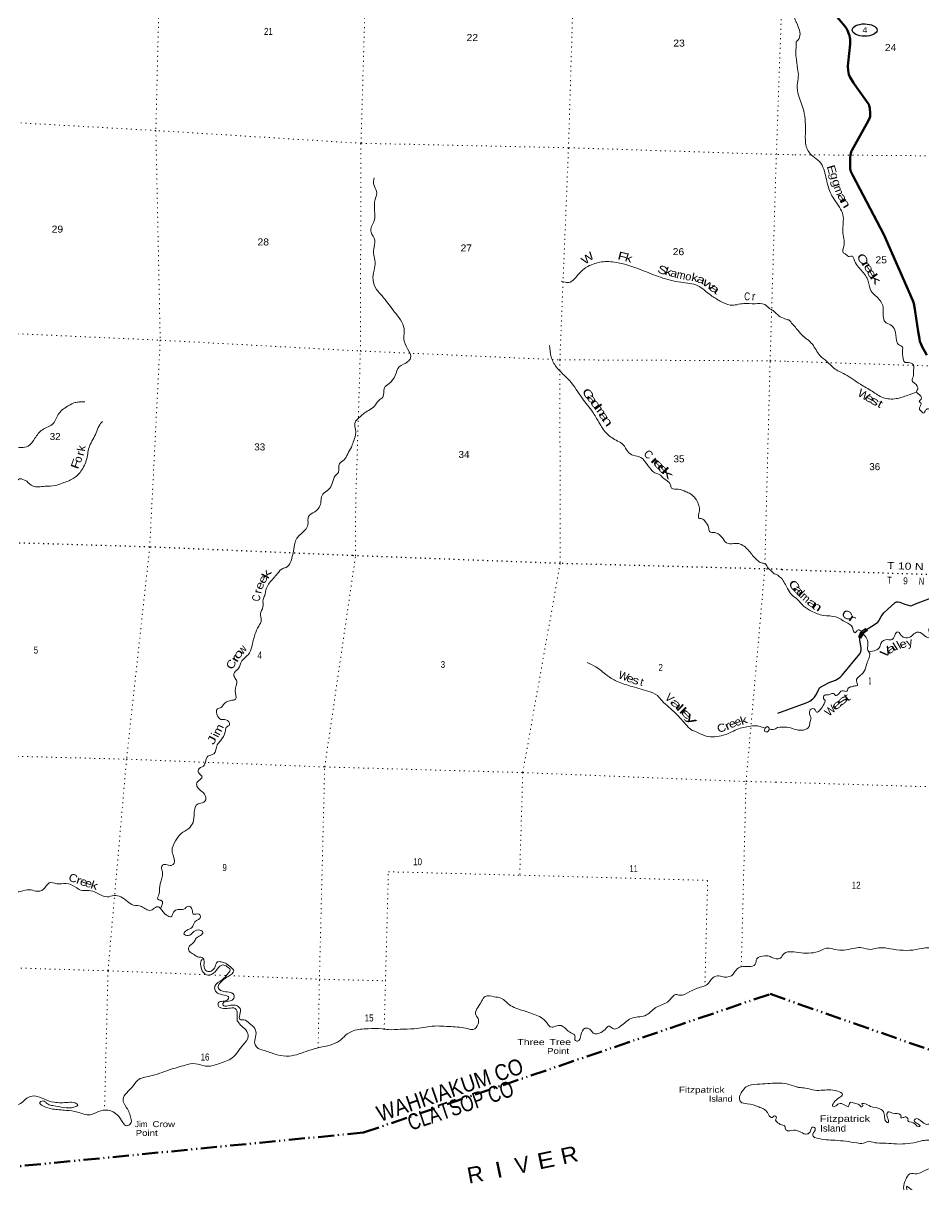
# Model space of a CAD drawing. Header units: feet. Extents: x -762378 to -505285, y -497909 to -353855.
# Drawn here: x -652548 to -630046, y -446246 to -417212 of the extents above; entities that cross this region are included whole.
import ezdxf
from ezdxf.enums import TextEntityAlignment as Align

# ---------------------------------------------------------------- set-up
doc = ezdxf.new("R2010")
doc.units = ezdxf.units.FT
doc.header["$LTSCALE"] = 80
doc.linetypes.add('DASH_DOUBLE_DOT', pattern=[9.2, 5, -1.2, 0.3, -1.2, 0.3, -1.2])
doc.linetypes.add('DOTTED', pattern=[1.5, 0.3, -1.2])
for name, color, linetype, lineweight in [('10', 7, 'DASH_DOUBLE_DOT', 70), ('17', 7, 'Continuous', 25), ('23', 7, 'Continuous', 70), ('29', 7, 'Continuous', 25), ('31', 7, 'Continuous', 13), ('39', 7, 'Continuous', 13), ('6', 7, 'DOTTED', 25), ('7', 7, 'DOTTED', 13)]:
    doc.layers.add(name, color=color, linetype=linetype, lineweight=lineweight)
for name, color, linetype in [('12', 7, 'Continuous'), ('41', 7, 'Continuous'), ('42', 7, 'Continuous')]:
    doc.layers.add(name, color=color, linetype=linetype)

msp = doc.modelspace()

# ---------------------------------------------------------------- linework, layer by layer
at = {"layer": '10'}
for points in [[(-665702.28, -445171.47), (-655434.73, -446054.43), (-644042.04, -444940.83), (-633884.11, -441476.94)], [(-633884.11, -441476.94), (-624886.26, -444631.54), (-620364.91, -449455.2)]]:
    msp.add_lwpolyline(points, dxfattribs=at)
at = {"layer": '17'}
msp.add_ellipse((-631522.8, -417382.42), major_axis=(309.24, -1), ratio=0.500121, dxfattribs=at)
at = {"layer": '23'}
for points in [[(-632300.76, -416951.77), (-632016.22, -417289), (-631977.7, -417346.97), (-631960.76, -417376.75), (-631947.05, -417409.48), (-631924.02, -417460.76), (-631902, -417521.95), (-631892.22, -417575.8), (-631887.33, -417600.28), (-631888.36, -417622.26), (-631885.79, -417671.13), (-631885.42, -417688.85), (-631885.2, -417731), (-631931.73, -418202.21)], [(-631931.73, -418202.21), (-631940.1, -418287.01), (-631938.93, -418389.2), (-631929.88, -418446.5), (-631914.82, -418496.25), (-631892.73, -418547.79), (-631802.26, -418699), (-631728.85, -418811.54), (-631438.04, -419215.33), (-631421.69, -419240.7), (-631414.16, -419255.03), (-631406.62, -419276.89), (-631399.09, -419305.54), (-631394.98, -419335.15), (-631382.15, -419458.22), (-631381.76, -419484.2), (-631382.14, -419516.24), (-631387.03, -419546.02), (-631395.7, -419572.03), (-631425.15, -419640.25), (-631845.11, -420396.27), (-631858.68, -420427.32), (-631869.98, -420468.78), (-631879.02, -420512.5), (-631883.72, -420564.32), (-631886.75, -420678.94), (-631886.03, -420803.72), (-631882.03, -420853.25), (-631875.25, -420887.19), (-631864.96, -420918.96), (-631853.4, -420949.75), (-631817.24, -421014.74), (-631042.26, -422491.29), (-630325.65, -424123.31), (-630308.9, -424165.79), (-630293.95, -424216.68), (-630267.65, -424362.23), (-630259.11, -424413.81)], [(-629971.37, -425511.38), (-630022.59, -425417.24), (-630085.13, -425298.87), (-630122.04, -425218.22), (-630140.88, -425164.68), (-630155.19, -425103.63), (-630185.33, -424913.65), (-630259.11, -424413.81)]]:
    msp.add_lwpolyline(points, dxfattribs=at)
at = {"layer": '29'}
for points in [[(-631254.79, -432225.4), (-631194.6, -432185.03), (-631167.24, -432153.55), (-631112.51, -432038.57), (-631087.88, -432004.35), (-631041.37, -431950.97), (-630762.27, -431693.65), (-630726.69, -431675.85), (-630693.86, -431673.11), (-630647.34, -431682.7), (-630516, -431731.97), (-630406.55, -431770.3), (-630379.19, -431777.14), (-630343.61, -431768.93), (-630253.32, -431726.5), (-629651.34, -431496.55)], [(-631640.6, -432620.98), (-631640.61, -432575.8), (-631626.92, -432526.53), (-631611.88, -432490.26), (-631588.62, -432458.09), (-631564, -432430.03), (-631528.42, -432403.34), (-631254.79, -432225.4)], [(-633690.89, -434455.01), (-632981.38, -434197.78), (-632906.94, -434161.72), (-632889.74, -434153.54), (-632816.42, -434099.26), (-632773.42, -434054.06), (-632740.59, -434007.52), (-632724.17, -433978.78), (-632672.18, -433854.22), (-632647.55, -433825.48), (-632625.67, -433807.68), (-632570.94, -433770.73), (-632412.23, -433694.08), (-632248.06, -433628.38), (-632165.97, -433580.47), (-632135.88, -433557.2), (-632089.36, -433510.66), (-631646.08, -432976.85), (-631629.66, -432944), (-631613.25, -432886.51), (-631613.24, -432829.03), (-631640.6, -432620.98)]]:
    msp.add_lwpolyline(points, dxfattribs=at)
at = {"layer": '31'}
for p, q in [((-631607.05, -432582.58), (-631676.43, -432554.1)), ((-631504.55, -432344.69), (-631453.35, -432402.25))]:
    msp.add_line(p, q, dxfattribs=at)
for points in [[(-631676.43, -432554.1), (-631662.19, -432510.71), (-631634.93, -432453.04), (-631618.06, -432429.38), (-631599.76, -432408.38), (-631576.61, -432387.91), (-631554.11, -432371.53), (-631504.55, -432344.69)], [(-631666.51, -432549.52), (-631654.74, -432513.68), (-631628, -432457.1), (-631611.77, -432434.34), (-631594.07, -432414.03), (-631571.59, -432394.15), (-631549.83, -432378.31), (-631506.31, -432354.74), (-631466.03, -432400.02)], [(-631466.03, -432400.02), (-631512.67, -432425.29), (-631529.78, -432435.9), (-631548.4, -432452.83), (-631561.91, -432468.04), (-631578.11, -432491.19), (-631599.64, -432534.59), (-631611.96, -432571.91), (-631666.51, -432549.52)], [(-631607.05, -432582.58), (-631592.22, -432537.64), (-631571.21, -432495.28), (-631555.62, -432473.01), (-631542.7, -432458.46), (-631524.94, -432442.31), (-631508.65, -432432.21), (-631453.35, -432402.25)]]:
    msp.add_lwpolyline(points, dxfattribs=at)
at = {"layer": '31', "linetype": 'DOTTED', "lineweight": 100}
msp.add_arc((-631385.01, -432618.73), 261.63, 112.87744, 168.89549, dxfattribs=at)
at = {"layer": '39'}
for points in [[(-633414.17, -414725.57), (-633310.2, -414899.25), (-633218.72, -415088.68), (-633277.4, -415253.97), (-633277.81, -415420.83), (-633312.07, -415574.71), (-633504.92, -415794.71), (-633556.88, -415934.04), (-633537.57, -416115.5), (-633432.61, -416327.41), (-633371.94, -416465.74), (-633288.07, -416638.88), (-633281.03, -416828.05), (-633282.14, -417021.03), (-633264.45, -417111.97), (-633236.12, -417181.09), (-633216.83, -417211.76)], [(-633216.83, -417211.76), (-633152.46, -417388.96), (-633148.94, -417560.1), (-633230.57, -417682.79)], [(-633230.57, -417682.79), (-633236.78, -417726.8), (-633236.78, -417803.5), (-633244.44, -417922.38), (-633237.74, -418061.38)], [(-633237.74, -418061.38), (-633197.68, -418339.62), (-633181.07, -418547.31), (-633208.79, -418759.91), (-633173.21, -419010.33), (-633046.78, -419397.88), (-633003.62, -419970.46), (-632981.95, -420290.96), (-632821.62, -420536.5), (-632650.27, -420669.64), (-632544.8, -420861.47), (-632442.84, -421262.48), (-632295.05, -421602.28), (-632149.83, -421811.22), (-632066.34, -421998.46), (-632069.26, -422412.92), (-632045.16, -422793.85), (-632057.34, -422950.5), (-631990.06, -422990.44), (-631907.08, -423044.86), (-631838.42, -423032.52), (-631788.43, -423118.3), (-631598.77, -423394.77), (-631432.99, -423662.58), (-631361.04, -423905.88), (-631220.14, -424050.31), (-631063.99, -424301.78), (-631057.84, -424525.3), (-631009.65, -424679.46), (-630878.89, -424751.19), (-630767.81, -424882.8), (-630728.47, -425143.38), (-630680.81, -425241.18), (-630576.11, -425310.24), (-630578.18, -425388.66), (-630574.49, -425477.3), (-630507.71, -425688.27), (-630397.4, -425697.1), (-630293.18, -425784.26), (-630306.25, -425898.63), (-630303.36, -426017.43), (-630337, -426149.38), (-630276.33, -426211.29), (-630197.86, -426360.18), (-630227.62, -426421.8), (-630182.81, -426475.26), (-630103.6, -426595.99), (-630124.48, -426625.65), (-630159.79, -426669.02), (-630120.53, -426704.23), (-630128.31, -426770.43), (-630156.38, -426844.17), (-630092.23, -426926.29), (-630050.95, -426961.55), (-629994.49, -426878.47), (-629931.37, -426847.87), (-629881.27, -426929.63), (-629866.71, -427062.81), (-629800.05, -427050.42), (-629733.78, -427128.56), (-629690.56, -427242.35), (-629658.17, -427309.57), (-629515.72, -427319.23), (-628979.12, -427397.23), (-628776.65, -427569.39), (-628668.23, -427801.54), (-628616.17, -427885.36), (-628537.53, -427951.75), (-628470.04, -427983.64), (-628433.58, -428048.96), (-628420.59, -428166), (-628329.3, -428134.11), (-628201.22, -428079), (-628186.81, -428218.21), (-628314.64, -428339.73), (-628473.5, -428494.67), (-628502.9, -428618.69), (-628359.56, -428670.62), (-628269.14, -428747.37), (-628122.07, -428658.53), (-627968.57, -428630.23), (-627984.88, -428790.8), (-628004.51, -428925.12), (-628010.92, -429015.51), (-628012.99, -429093.94), (-627930.13, -429228.85), (-627896.3, -429241.78), (-627873.88, -429153.81), (-627817.21, -429139.15), (-627779.11, -429218.6), (-627739.69, -429247.77)], [(-643775.69, -421073.91), (-643790.54, -421254.45), (-643720.31, -421411.14), (-643753.89, -421615.3), (-643769.61, -421904.39), (-643778.24, -422153.45), (-643844.32, -422294.42), (-643853.98, -422430.87), (-643762.93, -422636.37), (-643790.96, -422858.78), (-643788.67, -422999.57), (-643755.35, -423183.41), (-643780.83, -423385.78), (-643807.49, -423632.35), (-643719.14, -423863.92), (-643535.87, -424079.93), (-643271.72, -424430.81), (-643033.4, -424845.33), (-643036.05, -425096.56), (-642946.28, -425350.28), (-642869.98, -425581.52), (-642934.67, -425670.25), (-643153.25, -425799.08), (-643255.63, -426019.5), (-643405.59, -426214.5), (-643525.18, -426325.89), (-643563.47, -426556.06), (-643666.29, -426641.76), (-643772.61, -426783.66), (-643922.29, -426892.23), (-644047.15, -426975.33), (-644197.52, -427110.01), (-644264.81, -427220.79), (-644264.92, -427224.81), (-644242.04, -427498.85), (-644305.33, -427686.13), (-644348.88, -427811.62), (-644439.66, -427974.04), (-644530.18, -428126.41), (-644649.39, -428223.74), (-644668.96, -428430.29), (-644751.9, -428524.56), (-644827.4, -428717.55), (-644919.87, -428867.86), (-645061.73, -428984.68), (-645105.76, -429128.25), (-645133.82, -429276.27), (-645262.46, -429425.61), (-645420.28, -429537.98), (-645433.87, -429746.71), (-645507.88, -429883.44), (-645710.3, -430085.08), (-645788.05, -430362.45), (-645824.95, -430540.39), (-645981.02, -430813.64), (-646062.14, -430839.61), (-646194.21, -430966.74), (-646293.86, -431084.7), (-646393.41, -431198.63), (-646471.39, -431333.25), (-646514.48, -431517.05), (-646553.32, -431616.53), (-646558.28, -431803.37), (-646619.14, -431974.64), (-646599.03, -432125.96), (-646663.42, -432279.04), (-646759.56, -432491.57), (-646836.05, -432797.12), (-646921.55, -432987.83), (-647082.6, -433146.35), (-647178.47, -433348.84), (-647284.26, -433470.65), (-647262.71, -433567.73), (-647214.83, -433657.48), (-647253.33, -433895.69), (-647244.92, -434109.02), (-647370.47, -434141.84), (-647544.09, -434243.73), (-647606.35, -434316.45), (-647695.78, -434352.25), (-647688.63, -434537.4), (-647612.19, -434611.83), (-647485.76, -434621.25), (-647390.5, -434744.44), (-647468.68, -434810.69), (-647501.75, -434920.38), (-647622.37, -435146.33), (-647699.61, -435252.82), (-647789.93, -435473.56), (-647938.37, -435535.92), (-647996.52, -435681.12)], [(-639108.91, -423657.94), (-638918.82, -423693.2), (-638647.07, -423455.22), (-638305.31, -423231.18), (-637961.85, -423170.03), (-637591.18, -423220.19), (-637088.77, -423382.45), (-636627.02, -423561.71), (-636115.61, -423688.02), (-635693.61, -423773.73), (-635370.11, -424009.6), (-635130.71, -424156.75), (-634882.1, -424259.93), (-634545.14, -424216.7), (-634261.82, -424224.31), (-634021.02, -424242.83), (-633893.08, -424346.79), (-633811.87, -424393.2), (-633668.65, -424527.72), (-633513.79, -424602.24), (-633425.97, -424626.71), (-633419.94, -424626.88)], [(-633419.94, -424626.88), (-633230.84, -424840.44), (-633088.47, -425005.03), (-632829.29, -425236.98), (-632643.7, -425515.36), (-632468.76, -425664.68), (-632290.29, -425832.2), (-632013.02, -425988.14), (-631627.68, -426237.38), (-631336.83, -426411.77), (-631059.67, -426571.74), (-630736.72, -426596.03), (-630444.99, -426508.85), (-630217.38, -426433.24)], [(-639396.93, -425264.6), (-639358.35, -425553.13), (-639228.23, -425801.9), (-638889.63, -426150.75), (-638577.54, -426589.36), (-638321.12, -426927.97), (-638163.13, -427187.54), (-637963.53, -427470.34), (-637698.97, -427654.36), (-637558.66, -427746.58), (-637442.53, -427916.57), (-637302.32, -428012.81), (-637116.73, -428066.04), (-637014.75, -428163.27), (-636859.34, -428368.49), (-636762.96, -428449.48), (-636624.22, -428509.91), (-636553.33, -428581.77), (-636478.31, -428634.04), (-636376.81, -428749.35), (-636346.9, -428834.59), (-636184.73, -428861.06), (-635991.32, -428922.54), (-635876.11, -428975.9), (-635748.6, -429095.93), (-635679.73, -429228.45), (-635651.21, -429365.93), (-635670.97, -429504.12), (-635663.11, -429586.76), (-635590.99, -429596.74), (-635506.4, -429667.36), (-635421.78, -429812.38), (-635398.38, -429915.54), (-635270.47, -429945.1), (-635184.76, -429973.54), (-635086.65, -430064.63), (-634975.64, -430200.3), (-634797.17, -430219.17), (-634630.56, -430229.67), (-634503.99, -430309.46), (-634392.49, -430427.05), (-634298.98, -430540.14), (-634210.91, -430630.96), (-634100.2, -430702.29), (-634002.33, -430727.03), (-633934.72, -430831.38), (-633858.06, -430897.77), (-633751.85, -430987.07), (-633696.02, -431004.65), (-633650.87, -431046.07), (-633597.59, -431081.84)], [(-653999.08, -427974.8), (-653697.85, -428065.31), (-653466.79, -427920.73), (-653381.11, -427874.78), (-653142.76, -427758.54), (-652789.7, -427790.13), (-652425.46, -427779.8), (-652255.46, -427587.34), (-652070.81, -427373.16), (-651799.29, -427219.61), (-651651.64, -426960.21), (-651411.25, -426767.62), (-651260.53, -426695.27), (-651147.47, -426678.2), (-651008.72, -426677.91)], [(-652454.93, -428661.6), (-652315.26, -428777.93), (-651999.78, -428786.4), (-651751.99, -428768.93), (-651565.37, -428707.59), (-651300.94, -428594.06), (-651109.11, -428412.24), (-650961.97, -428096.53), (-650891.29, -427782.78), (-650723.53, -427447.52), (-650654.69, -427278.48), (-650568.59, -427165.77)], [(-665230.15, -428747.66), (-665066.22, -428793.56), (-664989.22, -428771.5), (-664921.31, -428713.01), (-664824.35, -428771.9), (-664729.32, -428752.34), (-664620.47, -428666.8), (-664516.49, -428764.08), (-664417.64, -428903.45), (-664237.03, -428992.73), (-664077.4, -429039.24), (-663955.74, -429076.68), (-663784.3, -429057.16), (-663539.35, -428995.37), (-663317.9, -428834.45), (-663182.35, -428954.7), (-663202.27, -429098.91), (-663244.88, -429264.64), (-663141.18, -429221.18), (-663027.82, -429268.45), (-663016.69, -429379.33), (-662980.43, -429452.67), (-662851.35, -429210.86), (-662727.85, -429103.6), (-662628.91, -429088.17), (-662620.03, -429132.63), (-662643.44, -429256.65), (-662559.63, -429281.02), (-662406.26, -429184.61), (-662352.13, -429266.48), (-662215.19, -429334.49), (-662156.83, -429408.44), (-662045.18, -429520), (-661961.86, -429562.44), (-661732.43, -429630.92), (-661670.66, -429576.29), (-661752.33, -429471.56), (-661713.65, -429378.11), (-661568.89, -429454.37), (-661477.52, -429497.03), (-661354.79, -429494.3), (-661311.89, -429620.1), (-661204.68, -429747.62), (-661070.39, -429839.69), (-660854.08, -429871.63), (-660693.34, -429952.34), (-660456.04, -430027.06), (-660244.35, -430157.39), (-659964.85, -430233.25), (-659742.57, -430116.58), (-659491.67, -430133.36), (-659248.25, -430280.63), (-658991.2, -430444.34), (-658889.9, -430491.29), (-658699.15, -430426.05), (-658499.59, -430256.49), (-658254.39, -430261.06), (-658007.7, -430209.38), (-657754.23, -430129.74), (-657485.2, -429994.21), (-657195.43, -429985.91), (-656863.83, -429992.8), (-656763.35, -429768.31), (-656594.27, -429459.22), (-656312.29, -429139.09), (-656126.96, -428975.18), (-655998.17, -429047), (-655838.4, -429163.87), (-655654.46, -429279.38), (-655578.29, -429363.85), (-655556.1, -429436.83), (-655467.42, -429429.15), (-655331.9, -429247.83), (-655193.53, -429110.81), (-655026.95, -429046.93), (-654872.65, -429067.15), (-654653.68, -429075.04), (-654544.61, -429132.25), (-654415.42, -429113.6), (-654256.39, -429031.42), (-654129.64, -429028.79), (-653972.11, -429002.86), (-653852.95, -428907.55), (-653638.98, -428800.71), (-653333.82, -428818.95), (-653030.17, -428742.66), (-652847.62, -428683.23), (-652717.89, -428644.49), (-652614.13, -428599.02), (-652590.13, -428603.69), (-652454.93, -428661.6)], [(-633597.59, -431081.84), (-633448.89, -431340.58), (-633342.51, -431498.23), (-633202.93, -431616.47), (-633048.51, -431781.37), (-632850.9, -431909.13), (-632554.17, -432013.25), (-632243.69, -432053.32), (-631995.87, -432182.35), (-631824.47, -432313.47), (-631802.81, -432406.59), (-631763.7, -432447.83), (-631722.42, -432406.62), (-631657.29, -432376.07), (-631569.3, -432468.86), (-631468.15, -432596.18), (-631446.66, -432771.8), (-631430.24, -432911.06), (-631416.45, -432921.47)], [(-631416.45, -432921.47), (-631240.64, -432885.68), (-631158.65, -432825.38), (-631119.52, -432713.69), (-630946.19, -432619.49), (-630837.62, -432618.22), (-630798.5, -432582.99), (-630740.81, -432453.65), (-630693.82, -432424.66), (-630633.09, -432484.56), (-630534.79, -432567.54), (-630375.53, -432549.45), (-630262.45, -432453.71), (-630169.48, -432433.94), (-630025.14, -432524.13), (-629897.6, -432565.6), (-629881.89, -432503.61), (-629919.14, -432391.99), (-629886.78, -432308.3), (-629786.2, -432381.28), (-629720.08, -432388.99), (-629683.45, -432371.81), (-629594.48, -432351.93), (-629568.2, -432270.1), (-629592.81, -432136.66), (-629542.69, -432065.49), (-629428.58, -432082.47), (-629379.53, -432127.99), (-629324.49, -432022.73), (-629289.59, -431918.98), (-629226.64, -431894.42), (-629215.21, -431842.39), (-629269.8, -431778.62), (-629261.7, -431700.35), (-629184.21, -431658.05), (-629201.17, -431615.36), (-629225.21, -431536.27), (-629172.35, -431513.46), (-628998.18, -431463.55), (-628887.53, -431383.85), (-628780.86, -431302.05), (-628526.08, -431244.12), (-628150.49, -431330.11), (-627862.49, -431460.17), (-627760.16, -431466.79), (-627658.4, -431419.06), (-627572.02, -431344.79), (-627385.32, -431277.08), (-627312.64, -431264.84), (-627259.73, -431316.49), (-627152.48, -431289.02), (-626989.43, -431355.54), (-626833.09, -431448.05), (-626742.65, -431448.33), (-626704.61, -431529.78), (-626638.02, -431595.87), (-626541.2, -431735.16), (-626450.99, -431819.95), (-626365.83, -431791.92), (-626298.54, -431755.4), (-626195.52, -431735.88), (-626109.51, -431675.68), (-625985.62, -431702.97), (-625898.62, -431757.49), (-625837.11, -431863.69), (-625798.77, -432086.02), (-625645.41, -432291.13), (-625581.05, -432441.67), (-625619.65, -432533.26), (-625608.61, -432571.77), (-625464.83, -432531.15), (-625340.62, -432546.37), (-625342.17, -432681.16), (-625394.46, -432758.31), (-625341.32, -432952.84), (-625328.06, -433059.82), (-625199.89, -433077.16), (-625103.38, -433152.05), (-625152.29, -433253.44), (-625261.12, -433264.76), (-625382.49, -433293.88), (-625398.09, -433351.84), (-625259.45, -433353.34), (-625112.41, -433417.44), (-625082.66, -433508.75), (-625183.37, -433592.72), (-625246.23, -433689.73), (-625249.05, -433796.31), (-625319.04, -433858.92), (-625233.96, -433985.84), (-625141.68, -434068.68)], [(-633701.69, -434817.73), (-633470.57, -434806.97), (-633092.37, -434885.19), (-632938.01, -434824.71), (-632897.83, -434749.27), (-632896.29, -434690.95), (-632861.34, -434585.19), (-632893.2, -434497.85), (-632896.62, -434399.16), (-632814.68, -434340.87), (-632761.19, -434370.4), (-632720.61, -434431.8), (-632634.6, -434371.6), (-632536.32, -434227.2), (-632513.89, -434139.23), (-632548.82, -434092.06), (-632526.56, -434010.12), (-632451.98, -434001.95), (-632362.75, -433972.02), (-632288.48, -433975.91), (-632251.33, -434015.09), (-632206.88, -434006.16), (-632081.38, -433896.65), (-631969.16, -433909.56), (-631943.36, -433845.82), (-631849.58, -433795.88), (-631764.69, -433777.91), (-631704.01, -433763.35), (-631731.22, -433651.99), (-631635.21, -433517.59), (-631514.67, -433367.72), (-631463.9, -433195.95), (-631406.88, -432939.82), (-631416.45, -432921.47)], [(-638459.42, -433190.83), (-638241.16, -433301.23), (-637961.23, -433511.8), (-637723.78, -433656.89), (-637383.17, -433778.62), (-636944.2, -433907.01), (-636703.79, -434015.99), (-636586.7, -434149.81), (-636415.89, -434305.18), (-636245.29, -434468.59), (-636049.64, -434672.87), (-635863.66, -434862.82), (-635686.91, -434945.98), (-635480.12, -435033.95), (-635271.42, -435049.61), (-635053.18, -435009.23), (-634803.09, -434905.36), (-634636.25, -434833.62), (-634464.48, -434799.86), (-634280.77, -434772.62), (-634176.44, -434781.45), (-634006.93, -434834.25)], [(-634006.93, -434834.25), (-633961.6, -434793.25), (-633920.09, -434820.5), (-633913.39, -434870.94), (-633971.2, -434927.69), (-633993.25, -434925.09), (-634026.66, -434896.05), (-634023.96, -434869.98), (-634006.93, -434834.25)], [(-633906.69, -434851.63), (-633806.63, -434863.75), (-633747.88, -434847.24), (-633701.69, -434817.73)], [(-633858.69, -440555.49), (-633628.87, -440582.41), (-633531.22, -440462.14), (-633359.32, -440422.23), (-633110.79, -440448.66), (-632620.85, -440390.66), (-632476.6, -440331.94), (-632206.45, -440377.02), (-631760.96, -440327.96), (-631597.95, -440320.02), (-631376.01, -440363.88), (-631218.33, -440329.65), (-630889.14, -440346.05), (-630234.45, -440366.68), (-629931.79, -440322.04), (-629592.24, -440403.1), (-629347.36, -440415.35), (-629246.24, -440391.75), (-629098.56, -440431.72), (-628969.69, -440422.91), (-628744.26, -440410.52), (-628380.45, -440486.16), (-627703.75, -440662.29), (-626887.45, -440880.2), (-626499.61, -441034.93), (-626282.74, -441042.44), (-626122.12, -441124.99), (-625975.03, -441187.08), (-625821.8, -441245.3), (-625744.43, -441283.48), (-625665.56, -441265.36), (-625554.25, -441312.45), (-625392.03, -441334.68), (-625215.88, -441437.75), (-624680.33, -441783.36), (-624274.15, -442004.95), (-624110, -442182.17), (-623759.45, -442531.14), (-623453.38, -442661.65), (-623107.85, -442668.41), (-622866.97, -442604.09), (-622597.23, -442512.33), (-622516.7, -442355.4), (-622562.82, -442199.29), (-622551.64, -442004.38), (-622503.3, -441772.18), (-622599.69, -441616.8), (-622847.28, -441326.79), (-623107.83, -441070.66), (-623417.51, -440696.57), (-623467.23, -440524.27), (-623416.62, -440358.53), (-623343.36, -440020.32), (-623313.13, -439713.21), (-623351.01, -439549.25), (-623462.13, -439343.19), (-623571.09, -439131.15), (-623713.15, -438954.49), (-623742.42, -438845.09), (-623718.65, -438630.38), (-623681.48, -438212.77), (-623655.92, -438006.15), (-623680.8, -437882.77), (-623795.05, -437718.89), (-623868.51, -437608.37), (-623839.75, -437584.95), (-623797.3, -437575.96), (-623655.68, -437768.71), (-623605.95, -437864.55), (-623590.84, -437901.15), (-623522.76, -437910.93), (-623342.24, -437849.1), (-622936.02, -437764.83), (-622416.69, -437659.28), (-622414.68, -437659.33), (-622095.67, -437528.58), (-621928.15, -437375.26), (-621865.35, -437310.25), (-621763.48, -437279.43), (-621463.9, -437047.57), (-621099.46, -436795.22), (-620868.49, -436497.23), (-620610.46, -435936.31), (-620439.21, -435497.5), (-620279.86, -435367.18), (-619978.23, -435209.82), (-619582.32, -435135.35), (-619384.89, -435041.76), (-619261.36, -435006.66), (-619269.61, -435090.97), (-619455.64, -435208.99)], [(-647996.52, -435681.12), (-648047.42, -435780.28), (-648172.29, -435863.38), (-648170.4, -435943.85), (-648076.94, -436058.94), (-648139.04, -436125.63), (-648216.16, -436228.1), (-648176.69, -436331.69), (-648052.98, -436443.58), (-647982.8, -436602.28), (-648033.21, -436683.35), (-648181.07, -436723.61), (-648277.53, -436948.2), (-648306.09, -437190.7), (-648412.52, -437336.62), (-648603.03, -437468.22), (-648742.57, -437649.43), (-648829.51, -437894.38), (-648791.21, -438042.17), (-648798.51, -438241.01), (-648877.51, -438263.02), (-649021.6, -438237.04), (-649083.06, -438279.62), (-649078.12, -438396.35), (-649069.16, -438513.2), (-649138.76, -438786.76), (-649158.27, -438991.31), (-649181.52, -439109.3), (-649131.76, -439128.73), (-649070.49, -439168.57), (-649085.16, -439266.69), (-649119.18, -439336.14)], [(-656788.45, -439791.74), (-656467.72, -439904.89), (-656197.59, -439803.57), (-655957.69, -439629.07), (-655707.63, -439450.82), (-655507.81, -439271.22), (-655327.69, -439227.81), (-655113.4, -439108.91), (-654853.9, -439029.43), (-654637.02, -439115.67), (-654574.19, -439097.25), (-654392.87, -439084.02), (-654189.28, -439065.36), (-653977.35, -439111.26), (-653722.36, -439049.75), (-653482.85, -438965.7), (-653307.55, -438952.32), (-653044.73, -438899.06), (-652810.01, -438919.43), (-652612.77, -438912.66), (-652394.47, -438870.27), (-652230.5, -438904.83), (-652046.53, -438867.54), (-651897.26, -438698.65), (-651710.82, -438719.74), (-651479.42, -438713.89), (-651242.55, -438804.69), (-651113.86, -438880.52), (-650906.95, -438888.08), (-650719.56, -438949.4), (-650454.77, -439048.99), (-650278.99, -439017.52), (-650110.9, -439048.17), (-649945.1, -439165.2), (-649798.65, -439253.57), (-649592.48, -439289.26), (-649479.77, -439360.64), (-649353.66, -439382.12), (-649247.3, -439314.61), (-649182.41, -439294.24), (-649119.13, -439336.05)], [(-649119.18, -439336.14), (-648966.88, -439507.1), (-648857.43, -439550.24), (-648789.93, -439431.43), (-648681.62, -439365.98), (-648538.63, -439357.76), (-648411.86, -439278.73), (-648329.81, -439369.39), (-648298.54, -439478.79), (-648153.92, -439484.69), (-648115.49, -439552.06), (-648257.45, -439672.9), (-648327.44, -439809.74), (-648470.34, -439890.35), (-648532.76, -439969.09), (-648427.44, -440016.15), (-648286.01, -439915.4), (-648138.31, -439881.16), (-648061.28, -439933.49), (-648121.74, -440014.3), (-648224.08, -440081.92), (-648287.14, -440184.77), (-648413.18, -440312.06), (-648399.62, -440406.92), (-648295.1, -440484.11), (-648194.22, -440547.13), (-648114.11, -440559.33), (-648062.29, -440576.81), (-648060.63, -440590.31)], [(-647201.14, -442145.96), (-647203.27, -441999.14), (-647208.54, -441894.45), (-647255.32, -441838.92), (-647408.03, -441834.82), (-647588.88, -441829.96), (-647660.31, -441793.87), (-647665.51, -441687.17), (-647560.22, -441659.84), (-647434.42, -441616.98), (-647410.92, -441565.34), (-647464, -441519.68), (-647663.77, -441470.09), (-647755.86, -441379.16), (-647757.21, -441278.6), (-647578.06, -441120.56), (-647418.7, -440949.93), (-647378.33, -440868.59), (-647450.75, -440794.27), (-647564.22, -440751.01), (-647633.45, -440783.33), (-647755.79, -440922.79), (-647937.03, -441008.4), (-648051.65, -440932.94), (-648111.68, -440770.5), (-648100.17, -440640.13), (-648048.66, -440593.26), (-648030.38, -440662.1), (-648020.85, -440833.25), (-647964.45, -440905.13), (-647853.82, -440904.08), (-647754.33, -440792.15), (-647696.98, -440677.08), (-647604.39, -440673.54), (-647370.38, -440796.43), (-647288.6, -440897.13), (-647427.02, -441036.16), (-647640.96, -441217.39), (-647679.75, -441314.86), (-647583.53, -441401.88), (-647403.33, -441430.84), (-647286.43, -441496.3), (-647303.49, -441608.43), (-647411.37, -441657.81), (-647557.59, -441712.19), (-647556.71, -441754.43), (-647432.5, -441771.84), (-647205.28, -441771.9), (-647117.31, -441866.74), (-647148.08, -442040.83), (-647129.96, -442115.7), (-647039.7, -442124.15), (-646897.21, -442210.41), (-646761.93, -442340.7), (-646734.05, -442502.28), (-646767.15, -442688.36), (-646719.85, -442800.21), (-646497.26, -442898.66), (-646202.33, -442999.06), (-645907.54, -443029.09), (-645417.26, -442891.46), (-645143.75, -442814.36), (-644642.58, -442644.87), (-644494.22, -442510.13), (-644306.26, -442398.57), (-643932.87, -442346.26), (-643583.08, -442349.62), (-643420.69, -442368.05), (-643126.89, -442359.85), (-642778.63, -442345.08), (-642326.5, -442280.81), (-641854.3, -442293.49), (-641441.38, -442342.77), (-641305.17, -442362.51), (-641182.88, -442225.06), (-641183.37, -442092.36), (-641248.49, -441969.98), (-641190.02, -441812.73), (-641093.37, -441656.49), (-641001.75, -441538.33), (-640780.77, -441546.27), (-640616.81, -441580.83), (-640364.47, -441770.55), (-640193.53, -441845.5), (-639820.87, -441972.11), (-639497.99, -442155.69), (-639333.15, -442308.88), (-639248.01, -442283.02), (-639110.89, -442268.61), (-638933.47, -442402.04), (-638800.87, -442482)], [(-638800.87, -442482), (-638761.75, -442523.25), (-638762.46, -442625.77), (-638696.95, -442657.68), (-638614.42, -442503.08), (-638509.41, -442335.01), (-638391.45, -442360.29), (-638303.48, -442455.14), (-638105.92, -442436.31), (-637980.52, -442333.13), (-637922.76, -442278.38), (-637815.86, -442341.57), (-637621.3, -442284.46), (-637498.02, -442185.24), (-637360.72, -442088.4), (-637015.03, -442019.27), (-636740.22, -441817.56), (-636453, -441678.51), (-636314.53, -441537.47), (-636246.99, -441493.05), (-636136.85, -441510.08), (-635888.98, -441414.2), (-635592.3, -441297.51), (-635455.97, -441236.84), (-635312.67, -441065.77), (-635164.82, -441025.51), (-635022.84, -441055.46), (-634809.83, -440984.78), (-634736.67, -440880.19), (-634601.7, -440795.35), (-634410.6, -440792.44), (-634260.25, -440734.15), (-634218.39, -440596.55), (-634015.37, -440523.59), (-633906.91, -440528.51), (-633858.31, -440555.71)], [(-665653.46, -443543.18), (-665387.18, -443744.69), (-665080.69, -443939.89), (-664625.92, -444078.75), (-664154.35, -444115.53), (-663864.68, -444111.25), (-663860.72, -444113.36), (-663687.08, -444162.25), (-663224.91, -444325.44), (-662748.08, -444466.91), (-662359.49, -444523.58), (-662205.52, -444555.86), (-661997.41, -444442.83), (-661785.36, -444408.31), (-661217.33, -444371.28), (-660778.99, -444296.6), (-660556.39, -444167.87), (-660423.76, -444095.04), (-660193.83, -444069.04), (-659981.03, -444006.4), (-659755.82, -444006.41), (-659572.72, -444077.67), (-659371.68, -444079.04), (-659061.88, -444149.68), (-658807.88, -444277.13), (-658649.57, -444297.46), (-658493.91, -444341.85), (-658225.15, -444443.55), (-657942.79, -444487.32), (-657705.82, -444423.31), (-657559.81, -444376.97), (-657260.97, -444481.49), (-656884.38, -444535.83), (-656344.09, -444634.77), (-656061.36, -444664.47), (-655974.15, -444636.66), (-655917.66, -444553.73), (-655765.48, -444577.92), (-655608.59, -444576.1), (-655456.87, -444541.98), (-655293.57, -444526.26), (-654856.49, -444574.17), (-654393.29, -444622.8), (-653760.93, -444511.1), (-653341.04, -444373.6), (-653159.89, -444215.61), (-652990.14, -444183.98), (-652614.98, -444216.16), (-652509.94, -444122.48), (-652264.08, -444026.55), (-652016.89, -444107.57), (-651777.58, -444182.35), (-651427.79, -444185.7), (-651249.22, -444200.55), (-651186.26, -444252.5), (-651261.94, -444300.73), (-651535.75, -444313.49), (-651807.95, -444265.97), (-651927.72, -444232.6), (-651986.77, -444184.77), (-652064.28, -444150.53), (-652135.78, -444192.84), (-652059.39, -444269.27), (-651816.28, -444352.2), (-651469.3, -444385.63), (-651192.91, -444427.23), (-650877.08, -444498.03), (-650667.77, -444415.19), (-650429.59, -444381.37), (-650189.61, -444506.43), (-650055.82, -444692.97), (-649963.36, -444769.84), (-649865.47, -444718.19), (-649855.81, -444581.73), (-649965.46, -444319.44), (-650054.4, -444109.98), (-649963.57, -443945.55), (-649823.14, -443806.58), (-649687.83, -443633.29), (-649389.52, -443530.72), (-648898.71, -443373.01), (-648505.52, -443256.9), (-648247.15, -443219.61), (-647995.41, -443280.65), (-647668.13, -443223.09), (-647326.28, -443071.43), (-647058.48, -442754.93), (-646923.9, -442533.37), (-646986.09, -442376.9), (-647117.52, -442252.75), (-647201.14, -442145.96)], [(-633946.45, -443714.18), (-634211.26, -443733.04), (-634480.32, -443794.18), (-634585.95, -443909.96), (-634650.99, -444087.14), (-634621.03, -444170.37), (-634459.44, -444218.94), (-634170, -444299.09), (-634050.72, -444350.54), (-633964.42, -444420.42)], [(-633946.45, -443714.18), (-633470.76, -443725.57), (-633245.33, -443789.64), (-633169.54, -443811.69), (-633001.19, -443830.05), (-632819.48, -443874.9), (-632423.47, -443872.87), (-632195.29, -443908.85), (-632078.75, -443986.26), (-632155.25, -444066.82), (-632293.17, -444190.09), (-632317.98, -444292.09), (-632275.74, -444291.15), (-632165.32, -444219.5), (-632031.43, -444249.05), (-631927.94, -444287.9), (-631885.17, -444190.38), (-631781.04, -444205.1), (-631659.58, -444248.43), (-631590.56, -444298.47), (-631567.83, -444274.9), (-631596.52, -444219.84), (-631556.19, -444214.83), (-631373.21, -444287.89), (-631129.7, -444352.42), (-631072.63, -444398.14), (-631029.41, -444511.92), (-630979.37, -444672.16), (-630939.68, -444691.28), (-630950.55, -444570.27), (-630966.02, -444471.27), (-630936.68, -444425.73), (-630826.85, -444452.67), (-630627.05, -444497.98), (-630613.58, -444520.46), (-630616.92, -444570.68), (-630562.58, -444568.03), (-630493.76, -444549.66), (-630439.01, -444607.39), (-630443.87, -444639.46), (-630314.7, -444695.06), (-630166.45, -444789.37), (-630142.24, -444785.96), (-630208.67, -444713.85), (-630283.08, -444639.52), (-630264.1, -444605.79), (-630075.15, -444681.01), (-629945.92, -444734.6), (-629919.6, -444727.22), (-629846.55, -444777.36), (-629721.45, -444834.87), (-629640.85, -444903.32), (-629489.48, -444955.45), (-629422.52, -445007.46), (-629466.29, -445066.72), (-629725.03, -445122.53), (-629908.13, -445129.96), (-630024.84, -445135.05), (-630224.97, -445178.27), (-630796.94, -445222.11), (-631047.69, -445203.68), (-631260.49, -445194.26), (-631460.92, -445173.07), (-631550.31, -445209.04), (-631720.93, -445200.69), (-632261.86, -445134.64), (-632720.65, -445078.74), (-632809.82, -445030.19), (-632813.98, -444959.66), (-632761.85, -444888.54), (-632774.05, -444817.8), (-632832.04, -444806.27), (-632867.94, -444871.76), (-632918.48, -444959.02), (-633003.43, -444979), (-633150.36, -444910.88), (-633356.82, -444889.54), (-633479.23, -444882.41), (-633498.52, -444851.74), (-633534.4, -444764.3), (-633604.27, -444746.43), (-633716.9, -444673.14), (-633750.03, -444634.07), (-633726.29, -444572.29), (-633753.24, -444527.34), (-633793.57, -444532.35), (-633832.64, -444565.57), (-633878.47, -444550.32), (-633925.18, -444492.79), (-633964.42, -444420.42)], [(-627203.28, -447657.58), (-627051.89, -447633.25), (-626930.54, -447680.59), (-626731.76, -447764.11), (-626628.73, -447744.59), (-626588.14, -447729.53), (-626532.38, -447749.05), (-626483.74, -447734.19), (-626398.44, -447776.6), (-626355.73, -447757.56), (-626370.36, -447702.85), (-626411.69, -447669.61), (-626477.97, -447667.93), (-626525.91, -447656.65), (-626626.93, -447676.22), (-626745.48, -447675.23), (-626895.85, -447584.88), (-627021.91, -447563.58), (-627106.01, -447551.38), (-627165.52, -447521.7), (-627176.46, -447555.63), (-627261.04, -447561.53), (-627379.37, -447476.03), (-627533.91, -447391.62), (-627550.71, -447342.9), (-627517.99, -447321.59), (-627578.14, -447316.04), (-627651.93, -447294.05), (-627704.26, -447296.74), (-627685.87, -447361.6), (-627734.13, -447362.39), (-627775.35, -447325.12), (-627903.26, -447297.73), (-627918.27, -447257.11), (-627963.3, -447211.69), (-627997.98, -447230.94), (-627987.09, -447275.48), (-628061.99, -447295.72), (-628248.58, -447282.94), (-628328.02, -447246.71), (-628327.1, -447136.06), (-628305.36, -446997.77), (-628336.54, -446960.75), (-628389.88, -447001.66), (-628457.55, -447128.73), (-628549.96, -447202.85), (-628812.72, -447258.56), (-629039.95, -447262.86), (-629131.66, -447234.37), (-629196.34, -447172.37), (-629264.48, -447164.6), (-629272.15, -447226.79), (-629323.64, -447273.77), (-629415.24, -447241.27), (-629613.97, -447155.73), (-629666.5, -447090.01), (-629649.63, -447060.25), (-629619.33, -446978.52), (-629620.69, -446877.87), (-629667.78, -446834.42), (-629706.17, -446917.96), (-629734.94, -447017.84), (-629783.67, -447036.73), (-629857.35, -447010.71), (-629957.18, -446909.58), (-629964.63, -446887.26), (-629920.34, -446884.35), (-629904.79, -446828.4), (-629937.61, -446777.27), (-630006.54, -446799.66), (-630068.91, -446802.11), (-630140.51, -446697.66), (-630232.47, -446602.77), (-630305.82, -446488.22), (-630315.64, -446403.45), (-630360.77, -446362.06), (-630425.73, -446310.11), (-630473.13, -446278.72), (-630474.57, -446333.02), (-630466.65, -446413.71), (-630506.98, -446418.72), (-630550.68, -446323.04), (-630494.83, -446111.15), (-630394.7, -445972.83), (-630217.79, -445971.29), (-630002.28, -445878.15), (-629780.48, -445851.58), (-629610.25, -445950.48), (-629505.6, -446021.55), (-629469.23, -446014.42), (-629496.13, -445967.46)]]:
    msp.add_spline(points, degree=3, dxfattribs=at)
at = {"layer": '6'}
for points in [[(-633592.09, -430864.69), (-634019.76, -430853.22), (-639131.61, -430716.02), (-644318.28, -430519.72), (-649387.86, -430304.03), (-654523.35, -430148.1), (-659656.61, -429984.18), (-660810.85, -429938.61)], [(-633592.09, -430864.69), (-628801.69, -431025.84), (-623597.04, -431216.22), (-618327.15, -431372.05)]]:
    msp.add_lwpolyline(points, dxfattribs=at)
at = {"layer": '7'}
for p, q in [((-647881.96, -440998.62), (-647476.6, -441014.74)), ((-635515.04, -441265.23), (-635515.2, -441271.43))]:
    msp.add_line(p, q, dxfattribs=at)
for points in [[(-645179.54, -442824.45), (-645145.86, -441033.06), (-645015.68, -435801.34), (-644243.98, -430522.51), (-644241.37, -429213.78), (-644124.06, -425405.12), (-644108.71, -420212.54), (-643955.66, -414983.45), (-643759.93, -409737.41), (-643626.35, -404560.07), (-643534.6, -403258.72)], [(-638405.49, -403232.63), (-638425.32, -404444.34), (-638585.74, -409723.49), (-638763.14, -415036.37), (-638923.77, -420323.56), (-639139.08, -425625.36), (-639131.61, -430716.02), (-640066.79, -435942.21), (-640143.02, -438507.5)], [(-634605.76, -440796.71), (-634486.72, -436166.36), (-634019.76, -430853.22), (-633885.48, -425649.76), (-633730.28, -420491.1), (-633545.47, -415353.33), (-633375.59, -410096.55), (-633238.38, -404782.59), (-633203.02, -403376.46)], [(-648853.68, -406617.31), (-648934.49, -409387.43), (-649108.98, -414666.21), (-649233.85, -419894.04), (-649125.79, -425134.16), (-649387.86, -430304.03), (-649967.19, -435608.13), (-650429.49, -440897.27), (-650517.03, -444383.03)], [(-633306.83, -420498.45), (-633730.28, -420491.1), (-638923.77, -420323.56), (-644108.71, -420212.54), (-649233.85, -419894.04), (-654405.94, -419602.43), (-659432.41, -419505.71), (-664389.82, -419837.07), (-664971.57, -419882.17)], [(-601642.95, -421120.25), (-602299.8, -421095.47), (-607503.79, -421031.87), (-612643.82, -421285.82), (-617810.05, -420706.03), (-623206.17, -420611.4), (-628560.59, -420535.94), (-633306.83, -420498.45)], [(-659551.46, -424741.75), (-654365.74, -424899.03), (-649125.79, -425134.16), (-644124.06, -425405.12), (-639139.08, -425625.36), (-633885.48, -425649.76), (-633448.96, -425663.43)], [(-633448.96, -425663.43), (-628627.83, -425817.35), (-623444.65, -425907.69), (-618132.32, -426054.53), (-612913.52, -426394.18), (-607673.24, -426301.74), (-602464.4, -426409.73), (-601781.25, -426411.2)], [(-665405.25, -434891.34), (-665090.06, -434910.71), (-659723.33, -435292.78), (-654970.59, -435475.84), (-649967.19, -435608.13), (-645015.68, -435801.34), (-640066.79, -435942.21), (-634486.72, -436166.36), (-633738.37, -436180.53)], [(-633738.37, -436180.53), (-628927.75, -436326.99), (-623719.41, -436302.16), (-620874.51, -436508.71)], [(-643528.96, -442356.06), (-643496.84, -441147.68), (-643424.38, -438421.44), (-640143.02, -438507.5), (-635447.21, -438637.56), (-635515.02, -441264.5)], [(-665552.75, -439996.18), (-665028.81, -440020.9), (-659926.22, -440582.06), (-655727.69, -440734.96), (-650429.49, -440897.27), (-647982.77, -440994.61)], [(-647406.53, -441017.54), (-645148.65, -441107.36), (-643496.84, -441147.68)]]:
    msp.add_lwpolyline(points, dxfattribs=at)

# ---------------------------------------------------------------- texts
at = {"layer": '12'}
for s, width, p in [('WAHKIAKUM CO', 0.9, (-641821.94, -444061.28)), ('CLATSOP CO', 0.8, (-641557.19, -444453.46))]:
    msp.add_text(s, height=400, rotation=18.83, dxfattribs=dict(at, width=width)).set_placement(p, align=Align.CENTER)
at = {"layer": '17', "width": 1.2}
msp.add_text(' 4 ', height=140, dxfattribs=at).set_placement((-631517.7, -417450.73), align=Align.CENTER)
at = {"layer": '41'}
for s, height, rotation, width, p in [('E', 200, 285.595, 1.3, (-632440.09, -420896.07)), ('g', 200, 282.232, 1.15, (-632371.12, -421051.04)), ('g', 200, 287.047, 1.25, (-632318.04, -421230.38)), ('m', 200, 291.222, 1.1, (-632259.23, -421421.95)), ('a', 200, 296.035, 1.45, (-632168.37, -421608.33)), ('n', 200, 299.752, 1.6, (-632086.73, -421757.16)), ('W', 200, 36.218, 1.25, (-638388.58, -423163.21)), ('F', 200, 345.959, 1.4, (-637600.42, -423135.41)), ('k', 200, 343.06, 1.3, (-637444.79, -423175.96)), ('C', 200, 304.537, 1.45, (-631657.97, -423158.9)), ('S', 200, 338.077, 1.35, (-636608.88, -423472.3)), ('k', 200, 344.293, 1.25, (-636448.06, -423519.08)), ('r', 200, 304.364, 1.8, (-631570.4, -423285.49)), ('e', 200, 302.616, 1.55, (-631498.6, -423385.1)), ('a', 200, 346.409, 1.15, (-636309.76, -423556.46)), ('k', 200, 348.039, 1.15, (-635789.42, -423664.6)), ('a', 200, 338.773, 1.35, (-635645.14, -423709.21)), ('e', 200, 300.9, 1.5, (-631428.43, -423516.87)), ('k', 200, 307.157, 1.95, (-631329.99, -423659.1)), ('w', 200, 326.769, 1.55, (-635466.85, -423819.73)), ('a', 200, 324.706, 1.75, (-635334.42, -423922.16)), ('C', 200, 358.813, 0.75, (-634462.19, -424138.4)), ('C', 200, 307.407, 1.5, (-638512.12, -426539.31)), ('a', 200, 307.407, 1.85, (-638411.18, -426664.32)), ('W', 200, 328.932, 1.15, (-631595.97, -426583.38)), ('d', 200, 306.864, 1.9, (-638314.68, -426794.16)), ('m', 200, 305.548, 1.4, (-638215.18, -426931.67)), ('e', 200, 329.418, 1.5, (-631450.23, -426667.11)), ('s', 200, 330.594, 1.7, (-631316.82, -426740.82)), ('t', 200, 331.543, 1.35, (-631180.41, -426813.24)), ('a', 200, 305.944, 1.75, (-638113.88, -427090.48)), ('n', 200, 306.121, 1.8, (-638030.27, -427214.99)), ('k', 200, 81.084, 1.05, (-650999.41, -427852.75)), ('r', 200, 74.698, 1.2, (-651031.98, -427989.04)), ('F', 200, 70.68, 1.5, (-651142.85, -428260.44)), ('o', 200, 74.99, 1.05, (-651087.98, -428138.44)), ('r', 200, 314.359, 2.25, (-636825.17, -428223.26)), ('e', 200, 314.872, 2.05, (-636729.7, -428316.14)), ('e', 200, 313.822, 2, (-636630.9, -428418.03)), ('k', 200, 314.096, 2.25, (-636522.34, -428522.81)), ('e', 200, 63.837, 1.35, (-646475.6, -431153.22)), ('k', 200, 63.091, 1.6, (-646380.3, -431024.45)), ('C', 200, 305.886, 1.5, (-633357.6, -431329.09)), ('r', 200, 78.834, 1.1, (-646594.4, -431431.78)), ('e', 200, 67.951, 1.25, (-646551.43, -431305.22)), ('a', 200, 314.471, 2.1, (-633237.4, -431460.13)), ('C', 200, 82.241, 0.85, (-646628.64, -431591.57)), ('a', 200, 322.455, 1.85, (-632885.16, -431792.81)), ('n', 200, 327.21, 1.7, (-632769.12, -431865.78)), ('C', 200, 328.281, 1.35, (-632013.57, -432084.83)), ('r', 200, 326.487, 1.8, (-631882.8, -432165.52)), ('o', 200, 57.377, 1.55, (-647099.83, -433033.19)), ('V', 200, 35.947, 1.6, (-630935.86, -433009.08)), ('a', 200, 32.187, 1.65, (-630823.29, -432931.46)), ('l', 200, 32.934, 1.35, (-630704.53, -432870.87)), ('l', 200, 29.081, 1.2, (-630622.62, -432843.38)), ('e', 200, 20.182, 1.2, (-630533.3, -432820.56)), ('y', 200, 16.323, 1.15, (-630378.6, -432778.72)), ('C', 200, 64.528, 1.2, (-647262.67, -433277.68)), ('r', 200, 59.041, 1.7, (-647169.74, -433142.56)), ('e', 200, 342.172, 1.15, (-637411.17, -433682.84)), ('s', 200, 343.621, 1.3, (-637268.95, -433730.01)), ('s', 200, 41.219, 2.15, (-632028.33, -434213.81)), ('t', 200, 36.708, 1.65, (-631911.73, -434144.64)), ('a', 200, 317.882, 2, (-636298.88, -434295.52)), ('l', 200, 316.767, 1.75, (-636200.58, -434394.34)), ('l', 200, 313.931, 1.8, (-636136.62, -434459.98)), ('e', 200, 41.619, 1.9, (-632154.33, -434317.12)), ('e', 200, 313.597, 2, (-636042.66, -434543.45)), ('y', 200, 315.774, 2.15, (-635913.99, -434662.95)), ('e', 200, 16.808, 1.1, (-634665.11, -434762.86)), ('k', 200, 17.906, 1.3, (-634514.14, -434727.74)), ('m', 200, 63.334, 1.2, (-647586.1, -434910.09)), ('C', 200, 21.726, 1.15, (-635063.54, -434916.89)), ('r', 200, 24.121, 1.45, (-634908.25, -434860.27)), ('e', 200, 19.908, 1.2, (-634798.84, -434810.97)), ('J', 200, 63.93, 1.55, (-647749.15, -435174.06)), ('i', 200, 64.592, 1.15, (-647667.38, -435047.95)), ('C', 200, 341.522, 1.1, (-651332.81, -438674.37)), ('r', 200, 340.667, 1.3, (-651187.15, -438724.14)), ('e', 200, 339.952, 1.2, (-651067.32, -438764.15)), ('e', 200, 342.424, 1.15, (-650941.16, -438806.53)), ('k', 200, 341.815, 1.3, (-650801.46, -438853.7)), ('R', 400, 12.709, 1.1, (-638861.06, -445694.48)), ('I', 400, 11.671, 1.2, (-640624.87, -446064.95)), ('E', 400, 11.671, 1.2, (-639449.68, -445822.2)), ('R', 400, 10.633, 1.05, (-641215.8, -446181.34))]:
    msp.add_text(s, height=height, rotation=rotation, dxfattribs=dict(at, width=width)).set_placement(p, align=Align.CENTER)
for s, height, rotation, p in [('m', 200, 347.067, (-636127.6, -423601.41)), ('o', 200, 348.096, (-635945.66, -423638.16)), ('r', 200, 358.11, (-634301.41, -424136.66)), ('C', 200, 315.913, (-636993.29, -428060.42)), ('d', 200, 317.016, (-633197.11, -431509.09)), ('m', 200, 316.667, (-633068.45, -431635.16)), ('w', 200, 50.466, (-647004.5, -432929.47)), ('W', 200, 340.445, (-637577.37, -433619.9)), ('t', 200, 343.773, (-637116.84, -433772.59)), ('V', 200, 315.932, (-636466.93, -434144.35)), ('W', 200, 41.322, (-632321.93, -434466.81)), ('V', 400, 11.671, (-640037.27, -445943.58))]:
    msp.add_text(s, height=height, rotation=rotation, dxfattribs=at).set_placement(p, align=Align.CENTER)
at = {"layer": '42'}
for s, height, width, p in [('Three', 150, 1.3, (-640200.34, -442754.39)), ('Tree', 150, 1.3, (-639396.05, -442752.3)), ('Point', 150, 1.2, (-639458.89, -442974.46)), ('Fitzpatrick', 150, 1.25, (-636167.4, -443945.84)), ('Island', 150, 1.1, (-635413.37, -444172.19)), ('Fitzpatrick', 165, 1.25, (-632643.55, -444675.13)), ('Crow', 150, 1.2, (-649316.65, -444805.11)), ('Island', 165, 1.1, (-632635.76, -444915.69)), ('Point', 150, 1.2, (-649737.64, -445025.19))]:
    msp.add_text(s, height=height, dxfattribs=dict(at, width=width)).set_placement(p)
msp.add_text('Jim', height=150, dxfattribs=at).set_placement((-649756.49, -444805.11))
at = {"layer": '6'}
for s, width, p in [('T 10 N', 1.3, (-630965.37, -430853.12)), ('T', 0.85, (-630969.58, -431220.81)), ('9', 0.9, (-630564.17, -431234.82)), ('N', 0.7, (-630171.18, -431244.8))]:
    msp.add_text(s, height=175, rotation=358.073, dxfattribs=dict(at, width=width)).set_placement(p)
at = {"layer": '7'}
for s, width, p in [('21', 0.85, (-646532.17, -417503.63)), ('22', 1.1, (-641469.63, -417655.22)), ('23', 1.1, (-636304.32, -417795.64)), ('24', 1.1, (-631017.53, -417905.95)), ('29', 1.1, (-651838.09, -422445.1)), ('28', 1.1, (-646693.97, -422766.46)), ('27', 1.1, (-641620.71, -422917.15)), ('26', 1.1, (-636318.76, -423009.07)), ('25', 1.1, (-631253.01, -423213.6)), ('32', 1.05, (-651886.59, -427629.41)), ('33', 1.05, (-646775.79, -427889.85)), ('34', 1.05, (-641671.23, -428078.26)), ('35', 1.05, (-636299.86, -428187.87)), ('36', 1.05, (-631407.93, -428382.7)), ('5', 0.85, (-652286.82, -432968.2)), ('4', 0.85, (-646696.07, -433098.67)), ('3', 0.85, (-642117.35, -433327.71)), ('2', 0.85, (-636676.25, -433403.13)), ('1', 0.4, (-631423.78, -433735.66)), ('10', 0.85, (-642804.21, -438258.12)), ('9', 0.85, (-647570.89, -438402.22)), ('11', 0.65, (-637395.94, -438431.65)), ('12', 0.85, (-631846.13, -438846.29)), ('15', 0.85, (-644015.91, -442163.73)), ('16', 0.85, (-648116.54, -443139.81))]:
    msp.add_text(s, height=175, dxfattribs=dict(at, width=width)).set_placement(p)

doc.saveas('drawing.dxf')
